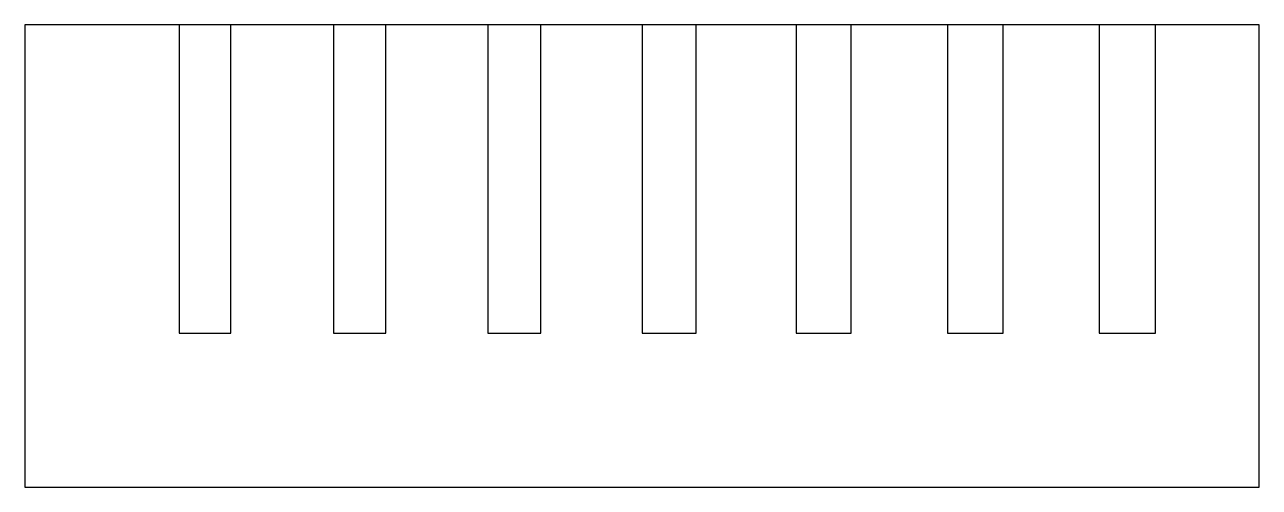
# Model space of a CAD drawing. Header units: millimetres. Extents: x 40 to 120, y -10 to 20.
import ezdxf

# ---------------------------------------------------------------- set-up
doc = ezdxf.new("R2010")
doc.units = ezdxf.units.MM
doc.layers.get('0').update_dxf_attribs({"lineweight": 25, "true_color": 0xffffff})

msp = doc.modelspace()

# ---------------------------------------------------------------- linework, layer by layer
for p, q in [((120, 20), (40, 20)), ((40, 20), (40, -10)), ((53.35, 20), (50, 20)), ((50, 20), (50, 0)), ((53.35, 0), (53.35, 20)), ((63.4, 20), (60, 20)), ((60, 20), (60, 0)), ((63.4, 0), (63.4, 20)), ((73.45, 20), (70, 20)), ((70, 20), (70, 0)), ((73.45, 0), (73.45, 20)), ((83.5, 20), (80, 20)), ((80, 20), (80, 0)), ((83.5, 0), (83.5, 20)), ((93.55, 20), (90, 20)), ((90, 20), (90, 0)), ((93.55, 0), (93.55, 20)), ((103.4, 20), (99.8, 20)), ((99.8, 20), (99.8, 0)), ((103.4, 0), (103.4, 20)), ((113.275, 20), (109.625, 20)), ((109.625, 20), (109.625, 0)), ((113.275, 0), (113.275, 20)), ((120, -10), (120, 20)), ((50, 0), (53.35, 0)), ((60, 0), (63.4, 0)), ((70, 0), (73.45, 0)), ((80, 0), (83.5, 0)), ((90, 0), (93.55, 0)), ((99.8, 0), (103.4, 0)), ((109.625, 0), (113.275, 0)), ((40, -10), (120, -10))]:
    msp.add_line(p, q)

doc.saveas('drawing.dxf')
